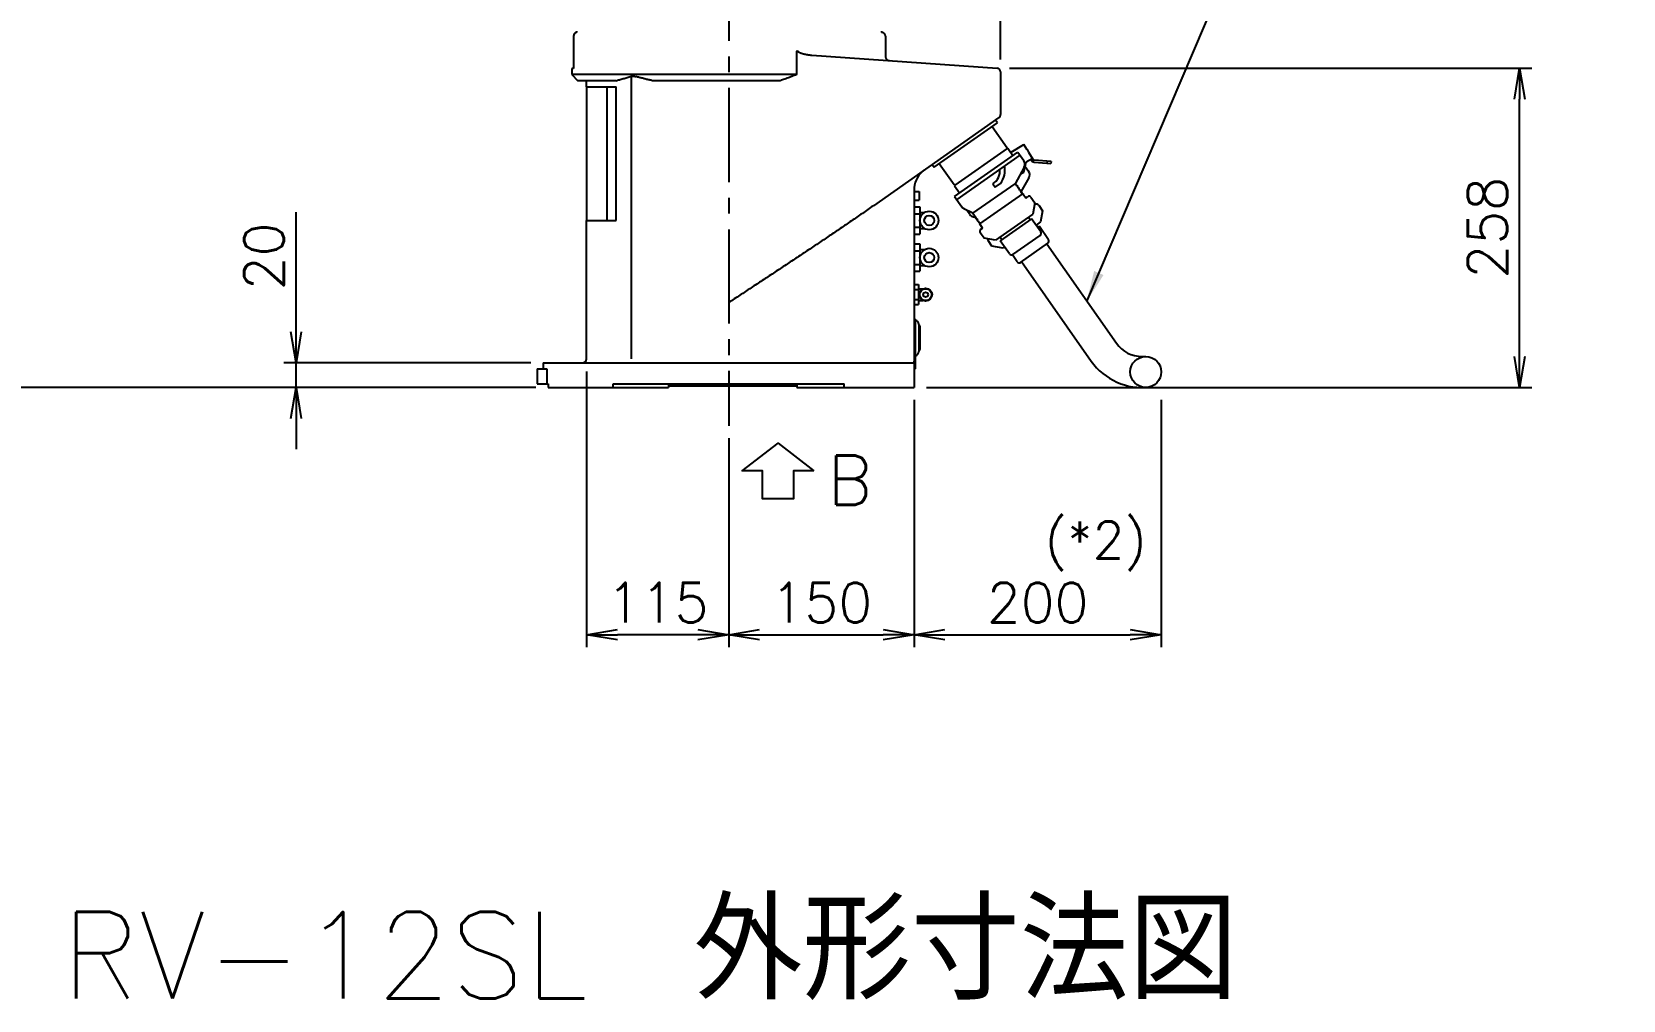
# Model space of a CAD drawing. Extents: x -7647 to -3756, y -5015 to -2358.
# Drawn here: x -5044 to -3756, y -5015 to -4232 of the extents above; entities that cross this region are included whole.
import ezdxf

# ---------------------------------------------------------------- set-up
doc = ezdxf.new("R2010")
doc.units = 0
doc.header["$LTSCALE"] = 4
doc.header["$MEASUREMENT"] = 0
doc.linetypes.add('CENTRE2', pattern=[28.575, 19.05, -3.175, 3.175, -3.175])
doc.layers.get('0').update_dxf_attribs({"linetype": 'CONTINUOUS'})
doc.layers.get('DEFPOINTS').update_dxf_attribs({"linetype": 'CONTINUOUS'})
for name, color, linetype in [('01', 7, 'CONTINUOUS'), ('01CENTER', 5, 'CENTRE2'), ('01HOSO', 6, 'CONTINUOUS'), ('02', 5, 'CONTINUOUS'), ('05THIN', 5, 'CONTINUOUS')]:
    doc.layers.add(name, color=color, linetype=linetype)
doc.styles.add('BIGFONT', font='ROMANS.SHX', dxfattribs={"bigfont": 'bigfont'})
doc.styles.get("Standard").update_dxf_attribs({"font": 'romans.shx', "bigfont": 'bigfont.shx'})
doc.dimstyles.new('L-IN', dxfattribs={"dimscale": 10, "dimtxt": 3.2, "dimasz": 2.5, "dimexe": 1, "dimexo": 1, "dimgap": 1, "dimtad": 1, "dimdec": 0, "dimtxsty": 'BIGFONT', "dimblk": 'YA-IN', "dimblk1": 'OPEN', "dimblk2": 'OPEN', "dimsah": 1, "dimcen": 0, "dimclrd": 256, "dimclre": 256, "dimclrt": 256, "dimazin": 3, "dimtp": 0.1, "dimtm": 0.2, "dimtfac": 0.625, "dimtdec": 0, "dimtmove": 0, "dimatfit": 3, "dimtolj": 1})

# ---------------------------------------------------------------- blocks, each defined once
blk = doc.blocks.new('_OPEN')
at = {"color": 0, "linetype": 'BYBLOCK'}
for p, q in [((-1, 0.167), (0, 0)), ((0, 0), (-1, -0.167)), ((0, 0), (-1, 0))]:
    blk.add_line(p, q, dxfattribs=at)
blk = doc.blocks.new('*D18')
at = {"linetype": 'BYBLOCK'}
for p, q in [((-4640, -4153.6), (-4640, -3870)), ((-4420, -4254.8), (-4420, -3870)), ((-4615, -3880), (-4445, -3880))]:
    blk.add_line(p, q, dxfattribs=at)
at = {"layer": 'DEFPOINTS', "color": 0, "linetype": 'BYBLOCK'}
for p in [(-4420, -3880), (-4640, -4163.6), (-4420, -4264.8)]:
    blk.add_point(p, dxfattribs=at)
at = {"linetype": 'BYBLOCK', "xscale": 25, "yscale": 25, "zscale": 25, "rotation": 180}
blk.add_blockref('_OPEN', (-4640, -3880), dxfattribs=at)
at = {"linetype": 'BYBLOCK', "xscale": 25, "yscale": 25, "zscale": 25}
blk.add_blockref('_OPEN', (-4420, -3880), dxfattribs=at)
at = {"linetype": 'BYBLOCK', "insert": (-4530, -3854), "char_height": 32, "attachment_point": 5, "style": 'BIGFONT'}
blk.add_mtext('\\A1;220', dxfattribs=at)
blk = doc.blocks.new('YA-IN')
at = {"color": 0, "linetype": 'BYBLOCK'}
for p, q in [((0, 0), (-1, 0.167)), ((-1, -0.167), (0, 0)), ((0, 0), (-1, 0))]:
    blk.add_line(p, q, dxfattribs=at)
blk = doc.blocks.new('*D4')
at = {"linetype": 'BYBLOCK'}
for p, q in [((-4778.2, -4070), (-5690, -4070)), ((-5680, -4095), (-5680, -4495)), ((-4636, -4520), (-5690, -4520))]:
    blk.add_line(p, q, dxfattribs=at)
at = {"layer": 'DEFPOINTS', "color": 0, "linetype": 'BYBLOCK'}
for p in [(-4768.2, -4070), (-5680, -4520), (-4626, -4520)]:
    blk.add_point(p, dxfattribs=at)
at = {"linetype": 'BYBLOCK', "xscale": 25, "yscale": 25, "zscale": 25}
for p, rotation in [((-5680, -4070), 90), ((-5680, -4520), 270)]:
    blk.add_blockref('_OPEN', p, dxfattribs=dict(at, rotation=rotation))
at = {"linetype": 'BYBLOCK', "insert": (-5706, -4295), "char_height": 32, "attachment_point": 5, "rotation": 90, "style": 'BIGFONT'}
blk.add_mtext('\\A1;450', dxfattribs=at)
blk = doc.blocks.new('*D34')
at = {"linetype": 'BYBLOCK'}
for p, q in [((-4412.8, -4261.8), (-3990, -4261.8)), ((-4000, -4495), (-4000, -4286.8)), ((-4480, -4520), (-3990, -4520))]:
    blk.add_line(p, q, dxfattribs=at)
at = {"layer": 'DEFPOINTS', "color": 0, "linetype": 'BYBLOCK'}
for p in [(-4422.8, -4261.8), (-4000, -4261.8), (-4490, -4520)]:
    blk.add_point(p, dxfattribs=at)
at = {"linetype": 'BYBLOCK', "xscale": 25, "yscale": 25, "zscale": 25}
for p, rotation in [((-4000, -4261.8), 90), ((-4000, -4520), 270)]:
    blk.add_blockref('_OPEN', p, dxfattribs=dict(at, rotation=rotation))
at = {"linetype": 'BYBLOCK', "insert": (-4026, -4390.9), "char_height": 32, "attachment_point": 5, "rotation": 90, "style": 'BIGFONT'}
blk.add_mtext('\\A1;258', dxfattribs=at)
blk = doc.blocks.new('*D19')
at = {"linetype": 'BYBLOCK'}
for p, q in [((-4490, -4530), (-4490, -4730)), ((-4640, -4560.9), (-4640, -4730)), ((-4615, -4720), (-4515, -4720))]:
    blk.add_line(p, q, dxfattribs=at)
at = {"layer": 'DEFPOINTS', "color": 0, "linetype": 'BYBLOCK'}
for p in [(-4490, -4520), (-4640, -4550.9), (-4490, -4720)]:
    blk.add_point(p, dxfattribs=at)
at = {"linetype": 'BYBLOCK', "xscale": 25, "yscale": 25, "zscale": 25, "rotation": 180}
blk.add_blockref('_OPEN', (-4640, -4720), dxfattribs=at)
at = {"linetype": 'BYBLOCK', "xscale": 25, "yscale": 25, "zscale": 25}
blk.add_blockref('_OPEN', (-4490, -4720), dxfattribs=at)
at = {"linetype": 'BYBLOCK', "insert": (-4565, -4694), "char_height": 32, "attachment_point": 5, "style": 'BIGFONT'}
blk.add_mtext('\\A1;150', dxfattribs=at)
blk = doc.blocks.new('*D21')
at = {"linetype": 'BYBLOCK'}
for p, q in [((-4595, -4507), (-4595, -4730)), ((-4480, -4560.9), (-4480, -4730)), ((-4505, -4720), (-4570, -4720))]:
    blk.add_line(p, q, dxfattribs=at)
at = {"layer": 'DEFPOINTS', "color": 0, "linetype": 'BYBLOCK'}
for p in [(-4595, -4497), (-4480, -4550.9), (-4595, -4720)]:
    blk.add_point(p, dxfattribs=at)
at = {"linetype": 'BYBLOCK', "xscale": 25, "yscale": 25, "zscale": 25, "rotation": 180}
blk.add_blockref('_OPEN', (-4595, -4720), dxfattribs=at)
at = {"linetype": 'BYBLOCK', "xscale": 25, "yscale": 25, "zscale": 25}
blk.add_blockref('_OPEN', (-4480, -4720), dxfattribs=at)
at = {"linetype": 'BYBLOCK', "insert": (-4537.5, -4694), "char_height": 32, "attachment_point": 5, "style": 'BIGFONT'}
blk.add_mtext('\\A1;115', dxfattribs=at)
blk = doc.blocks.new('*D20')
at = {"linetype": 'BYBLOCK'}
for p, q in [((-4490, -4530), (-4490, -4730)), ((-4290, -4530), (-4290, -4730)), ((-4465, -4720), (-4315, -4720))]:
    blk.add_line(p, q, dxfattribs=at)
at = {"layer": 'DEFPOINTS', "color": 0, "linetype": 'BYBLOCK'}
for p in [(-4490, -4520), (-4290, -4520), (-4290, -4720)]:
    blk.add_point(p, dxfattribs=at)
at = {"linetype": 'BYBLOCK', "xscale": 25, "yscale": 25, "zscale": 25, "rotation": 180}
blk.add_blockref('_OPEN', (-4490, -4720), dxfattribs=at)
at = {"linetype": 'BYBLOCK', "xscale": 25, "yscale": 25, "zscale": 25}
blk.add_blockref('_OPEN', (-4290, -4720), dxfattribs=at)
at = {"linetype": 'BYBLOCK', "insert": (-4390, -4694), "char_height": 32, "attachment_point": 5, "style": 'BIGFONT'}
blk.add_mtext('\\A1;200', dxfattribs=at)
blk = doc.blocks.new('*D51')
at = {"linetype": 'BYBLOCK'}
for p, q in [((-4990, -4475), (-4990, -4378.2)), ((-4800, -4500), (-5000, -4500)), ((-4990, -4520), (-4990, -4500)), ((-4796, -4520), (-5000, -4520)), ((-4990, -4545), (-4990, -4570))]:
    blk.add_line(p, q, dxfattribs=at)
at = {"layer": 'DEFPOINTS', "color": 0, "linetype": 'BYBLOCK'}
for p in [(-4990, -4500), (-4790, -4500), (-4786, -4520)]:
    blk.add_point(p, dxfattribs=at)
at = {"linetype": 'BYBLOCK', "xscale": 25, "yscale": 25, "zscale": 25}
for p, rotation in [((-4990, -4500), 270), ((-4990, -4520), 90)]:
    blk.add_blockref('_OPEN', p, dxfattribs=dict(at, rotation=rotation))
at = {"linetype": 'BYBLOCK', "insert": (-5016, -4414.1), "char_height": 32, "attachment_point": 5, "rotation": 90, "style": 'BIGFONT'}
blk.add_mtext('\\A1;20', dxfattribs=at)

msp = doc.modelspace()

# ---------------------------------------------------------------- linework, layer by layer
at = {"layer": '01', "linetype": 'CONTINUOUS'}
for p, q in [((-4605.47566, -4236), (-4605.47566, -4262)), ((-4602.83264, -4233), (-4602.83264, -4232)), ((-4356, -4233), (-4356, -4232)), ((-4353, -4236), (-4353, -4252.6988)), ((-4607, -4262), (-4607, -4267)), ((-4605.47566, -4262), (-4607, -4262)), ((-4412.81433, -4251.31418), (-4262.79073, -4261.80485)), ((-4607, -4267), (-4602, -4272)), ((-4571.3, -4272), (-4602, -4272)), ((-4595, -4277), (-4595, -4272)), ((-4438.372, -4272), (-4541.71138, -4272)), ((-4260, -4264.79755), (-4260, -4299.42377)), ((-4595, -4277), (-4571, -4277)), ((-4594.7, -4385), (-4594.7, -4277)), ((-4571, -4385), (-4571, -4277)), ((-4261.27927, -4301.88123), (-4362.94026, -4373.06502)), ((-4260.4, -4300.98547), (-4260.46875, -4301.03361)), ((-4260.4, -4300.91991), (-4260.4, -4300.98547)), ((-4330, -4360.41134), (-4330, -4520)), ((-4330, -4361.5), (-4329.85, -4361.5)), ((-4329.85, -4361.5), (-4329.85, -4368.5)), ((-4329.8, -4363.35), (-4329.85, -4363.35)), ((-4329.8, -4361.5), (-4329.8, -4368.5)), ((-4329.8, -4361.5), (-4325.8, -4361.5)), ((-4325.8, -4361.5), (-4325.8, -4368.5)), ((-4330, -4368.5), (-4329.85, -4368.5)), ((-4330, -4374.03034), (-4325.4, -4374.03034)), ((-4329.8, -4366.65), (-4329.85, -4366.65)), ((-4329.8, -4368.5), (-4325.8, -4368.5)), ((-4325.4, -4374.03034), (-4325.4, -4395.96966)), ((-4595, -4497), (-4595, -4385)), ((-4595, -4385), (-4571, -4385)), ((-4330, -4379.51517), (-4325.4, -4379.51517)), ((-4330, -4390.48483), (-4325.4, -4390.48483)), ((-4325.4, -4378.5), (-4321.44123, -4378.5)), ((-4330, -4395.96966), (-4325.4, -4395.96966)), ((-4325.4, -4391.5), (-4321.44123, -4391.5)), ((-4330, -4404.03034), (-4325.4, -4404.03034)), ((-4330, -4409.51517), (-4325.4, -4409.51517)), ((-4325.4, -4404.03034), (-4325.4, -4425.96966)), ((-4325.4, -4408.5), (-4321.44123, -4408.5)), ((-4330, -4420.48483), (-4325.4, -4420.48483)), ((-4330, -4425.96966), (-4325.4, -4425.96966)), ((-4325.4, -4421.5), (-4321.44123, -4421.5)), ((-4330, -4436.9171), (-4326.4, -4436.9171)), ((-4330, -4440.95855), (-4326.4, -4440.95855)), ((-4326.4, -4436.9171), (-4326.4, -4453.0829)), ((-4326.4, -4440.25), (-4322.58546, -4440.25)), ((-4330, -4449.04145), (-4326.4, -4449.04145)), ((-4330, -4453.0829), (-4326.4, -4453.0829)), ((-4326.4, -4449.75), (-4322.58546, -4449.75)), ((-4328.8, -4465), (-4330, -4465)), ((-4328.8, -4505), (-4328.8, -4465)), ((-4326.1, -4469), (-4326.1, -4490.99999)), ((-4325.1, -4489), (-4325.1, -4471.006)), ((-4635, -4505), (-4635, -4517)), ((-4635, -4505), (-4627.2217, -4505)), ((-4630, -4500), (-4330.46077, -4500)), ((-4630, -4500), (-4630, -4505)), ((-4627.2217, -4505), (-4627.2217, -4517)), ((-4328.8, -4505), (-4330, -4505)), ((-4635, -4517), (-4625.99356, -4517)), ((-4625.99356, -4517), (-4625.99356, -4520)), ((-4573.43146, -4517), (-4386.56854, -4517)), ((-4573.43146, -4520), (-4573.43146, -4517)), ((-4528.70923, -4517), (-4528.70923, -4520)), ((-4528.70923, -4518.6), (-4424.72123, -4518.6)), ((-4424.72123, -4517), (-4424.72123, -4520)), ((-4386.56854, -4520), (-4386.56854, -4517)), ((-4625.99356, -4520), (-4528.70923, -4520)), ((-4424.72123, -4520), (-4330, -4520))]:
    msp.add_line(p, q, dxfattribs=at)
at = {"layer": '01'}
for p, q in [((-4313.74588, -4342.00098), (-4262.54887, -4306.15245)), ((-4266.68559, -4309.04902), (-4254.64049, -4326.25121)), ((-4262.54887, -4306.15245), (-4264.13801, -4303.88294)), ((-4254.71416, -4326.66903), (-4254.64049, -4326.25121)), ((-4251.37724, -4329.81184), (-4241.05947, -4323.68457)), ((-4238.50644, -4327.98364), (-4241.05947, -4323.68457)), ((-4297.56405, -4356.30661), (-4309.60916, -4339.10442)), ((-4297.22688, -4365.59256), (-4246.02987, -4329.74403)), ((-4254.6568, -4326.75094), (-4297.08888, -4356.4622)), ((-4244.30914, -4332.20149), (-4295.50615, -4368.05002)), ((-4254.6568, -4326.75094), (-4254.23898, -4326.82461)), ((-4250.16659, -4332.64059), (-4254.23898, -4326.82461)), ((-4251.37724, -4329.81184), (-4252.38, -4329.47951)), ((-4246.02987, -4329.74403), (-4241.25392, -4336.5648)), ((-4241.24582, -4345.89302), (-4239.15057, -4337.67049)), ((-4239.15057, -4337.67049), (-4234.42159, -4334.86216)), ((-4237.48522, -4329.70327), (-4234.00333, -4335.56648)), ((-4235.71131, -4335.62807), (-4235.29305, -4336.33239)), ((-4232.93832, -4337.79214), (-4219.23057, -4338.82182)), ((-4219.11821, -4337.32603), (-4232.82596, -4336.29635)), ((-4222.22214, -4338.5971), (-4222.10978, -4337.10132)), ((-4219.11821, -4337.32603), (-4219.23057, -4338.82182)), ((-4315.33501, -4339.73146), (-4313.74588, -4342.00098)), ((-4240.94136, -4341.79206), (-4248.16451, -4355.28798)), ((-4244.01702, -4347.53871), (-4241.24582, -4345.89302)), ((-4237.07805, -4350.65979), (-4243.60012, -4361.80285)), ((-4240.07523, -4341.29918), (-4237.29748, -4345.26621)), ((-4237.30454, -4351.00856), (-4237.28354, -4351.01087)), ((-4297.56405, -4356.30661), (-4297.14624, -4356.38029)), ((-4297.08888, -4356.4622), (-4297.16255, -4356.88002)), ((-4297.16255, -4356.88002), (-4293.09016, -4362.696)), ((-4282.32315, -4379.20612), (-4248.16451, -4355.28798)), ((-4276.84129, -4387.81958), (-4241.94541, -4363.38522)), ((-4266.1794, -4355.45024), (-4264.35719, -4358.05262)), ((-4264.35719, -4358.05262), (-4260.01258, -4355.01049)), ((-4246.84529, -4357.17203), (-4248.16451, -4355.28798)), ((-4245.69813, -4358.81034), (-4246.27171, -4357.99118)), ((-4244.55098, -4360.44864), (-4245.12456, -4359.62949)), ((-4243.9774, -4361.26779), (-4242.31403, -4363.64333)), ((-4241.94541, -4363.38522), (-4239.59375, -4366.74375)), ((-4297.22688, -4365.59256), (-4291.40126, -4373.9124)), ((-4282.32315, -4379.20612), (-4289.58097, -4375.49674)), ((-4284.89366, -4380.15518), (-4287.36113, -4376.63127)), ((-4239.59375, -4366.74375), (-4238.20119, -4365.76867)), ((-4235.41573, -4366.25982), (-4232.26106, -4370.76515)), ((-4232.26106, -4370.76515), (-4233.85731, -4379.81789)), ((-4232.57786, -4372.56177), (-4231.93073, -4372.10865)), ((-4229.14527, -4372.5998), (-4225.9906, -4377.10514)), ((-4225.9906, -4377.10514), (-4227.58684, -4386.15787)), ((-4282.32315, -4379.20612), (-4281.00393, -4381.09017)), ((-4281.90969, -4382.16213), (-4279.93855, -4382.61168)), ((-4280.57119, -4382.4674), (-4280.43479, -4381.90824)), ((-4280.43035, -4381.90932), (-4279.85677, -4382.72847)), ((-4279.2832, -4383.54763), (-4278.70962, -4384.36678)), ((-4278.13604, -4385.18593), (-4276.47267, -4387.56147)), ((-4274.48963, -4391.1781), (-4276.84129, -4387.81958)), ((-4233.85731, -4379.81789), (-4264.16593, -4401.04022)), ((-4234.86133, -4383.61433), (-4260.25505, -4401.3952)), ((-4236.10644, -4384.48617), (-4237.55987, -4382.41045)), ((-4227.40484, -4394.26331), (-4234.86133, -4383.61433)), ((-4227.58684, -4386.15787), (-4231.27302, -4388.73897)), ((-4228.59087, -4389.95431), (-4229.8196, -4390.81468)), ((-4221.13437, -4400.60329), (-4228.59087, -4389.95431)), ((-4273.21867, -4399.44398), (-4276.37334, -4394.93864)), ((-4275.88219, -4392.15318), (-4274.48963, -4391.1781)), ((-4264.16593, -4401.04022), (-4273.21867, -4399.44398)), ((-4266.9482, -4405.78396), (-4270.10287, -4401.27862)), ((-4259.00994, -4400.52336), (-4260.46336, -4398.44765)), ((-4252.79855, -4412.04418), (-4260.25505, -4401.3952)), ((-4250.0131, -4412.53533), (-4227.89599, -4397.04876)), ((-4243.74263, -4418.87531), (-4221.62553, -4403.38874)), ((-4257.89547, -4407.3802), (-4266.9482, -4405.78396)), ((-4256.66674, -4406.51983), (-4257.89547, -4407.3802)), ((-4246.52809, -4418.38416), (-4250.46052, -4412.76807)), ((-4222.44466, -4403.96234), (-4166.16403, -4484.33941)), ((-4242.92346, -4418.30175), (-4186.64283, -4498.67882)), ((-4145.68523, -4495), (-4142.5, -4495))]:
    msp.add_line(p, q, dxfattribs=at)
at = {"layer": '01', "linetype": 'CONTINUOUS'}
for centre, radius in [((-4317.7, -4385), 7.5), ((-4317.7, -4385), 4), ((-4317.7, -4415), 7.5), ((-4317.7, -4415), 4), ((-4320.6, -4445), 5.15), ((-4320.6, -4445), 4.75), ((-4320.6, -4445), 2)]:
    msp.add_circle(centre, radius, dxfattribs=at)
at = {"layer": '01'}
msp.add_circle((-4142.5, -4507.5), 12.5, dxfattribs=at)
at = {"layer": '01', "linetype": 'CONTINUOUS'}
for centre, radius, start, end in [((-4356, -4236), 3, 0, 90), ((-4350, -4252.69926), 3, 180, 266), ((-4263, -4264.79755), 3, 0, 85.9999999), ((-4263, -4299.42377), 3, 305.00000015, 0.00000009), ((-4310, -4360.41134), 20, 133.36999044, 180), ((-4329.6, -4469), 3.5, 0, 76.78690795), ((-4326.1, -4471), 1, 0, 90), ((-4329.6, -4491), 3.5, 283.21309205, 0), ((-4326.1, -4489), 1, 270, 0), ((-4598, -4497), 3, 270, 0)]:
    msp.add_arc(centre, radius, start, end, dxfattribs=at)
at = {"layer": '01'}
for centre, radius, start, end in [((-4245.34968, -4339.43268), 5, 331.84386053, 35.00000002), ((-4238.64069, -4329.22641), 1.25, 337.57410588, 83.83431058), ((-4232.7136, -4334.80057), 3, 210.70420829, 265.70420824), ((-4232.7136, -4334.80057), 1.5, 210.70420838, 265.70420803), ((-4273.92268, -4344.39169), 13.5, 304.99999994, 3.76707096), ((-4273.92268, -4344.39169), 17.5, 322.64232709, 11.42182151), ((-4241.39324, -4348.13409), 5, 329.65942507, 35.00000002), ((-4246.5585, -4357.58161), 0.5, 304.99999799, 125.00000201), ((-4245.41134, -4359.21991), 0.5, 304.99999799, 125.00000201), ((-4244.26419, -4360.85822), 0.5, 304.99999799, 125.00000201), ((-4243.11704, -4362.49652), 0.5, 305, 125), ((-4241.96989, -4364.13482), 0.5, 9.6554811, 60.3445189), ((-4287.3055, -4371.04452), 5, 215.00000001, 242.92897871), ((-4239.71679, -4365.60913), 1, 271.51393718, 305), ((-4237.05404, -4367.40697), 2, 34.99999979, 125), ((-4230.78357, -4373.74695), 2, 34.99999979, 125), ((-4280.7979, -4377.2873), 5, 214.99999999, 257.15244539), ((-4280.71714, -4381.49975), 0.5, 124.99999799, 305.00000201), ((-4279.56998, -4383.13805), 0.5, 124.99999799, 305.00000201), ((-4278.42283, -4384.77635), 0.5, 124.99999799, 305.00000201), ((-4277.27568, -4386.41466), 0.5, 125, 305), ((-4276.12853, -4388.05296), 0.5, 189.6554811, 240.3445189), ((-4274.73503, -4393.79149), 2, 125, 215.00000021), ((-4275.51374, -4390.67442), 1, 305, 338.48606277), ((-4268.46457, -4400.13147), 2, 174.27297514, 215.00000021), ((-4229.04314, -4395.41046), 2, 305, 35), ((-4222.77268, -4401.75044), 2, 305, 35), ((-4251.16025, -4410.89702), 2, 215, 305), ((-4244.88978, -4417.237), 2, 215, 305), ((-4145.68523, -4470), 25, 215, 270), ((-4145.68523, -4470), 50, 215, 277.27542577)]:
    msp.add_arc(centre, radius, start, end, dxfattribs=at)
at = {"layer": '01', "linetype": 'CONTINUOUS'}
for points, knots in [([(-4602.83264, -4233), (-4602.88416, -4233.00097), (-4602.98702, -4233.00292), (-4603.14035, -4233.0186), (-4603.29173, -4233.04339), (-4603.44058, -4233.07794), (-4603.58643, -4233.12171), (-4603.72879, -4233.17442), (-4603.86707, -4233.23561), (-4604.00075, -4233.30478), (-4604.12938, -4233.38139), (-4604.25265, -4233.4649), (-4604.37025, -4233.55474), (-4604.48197, -4233.65033), (-4604.58767, -4233.75116), (-4604.68724, -4233.85667), (-4604.78064, -4233.96638), (-4604.86782, -4234.07979), (-4604.94884, -4234.19648), (-4605.0237, -4234.31601), (-4605.0925, -4234.43803), (-4605.1553, -4234.56217), (-4605.2122, -4234.68814), (-4605.2633, -4234.81565), (-4605.30868, -4234.94444), (-4605.34846, -4235.07433), (-4605.38272, -4235.20509), (-4605.41155, -4235.33658), (-4605.43503, -4235.46863), (-4605.45324, -4235.60111), (-4605.46612, -4235.73391), (-4605.47417, -4235.8669), (-4605.47517, -4235.95565), (-4605.47566, -4236)], [0, 0, 0, 0, 0.154536433, 0.3085325892, 0.4618709997, 0.6144735566, 0.7666264664, 0.918401829, 1.069592828, 1.2199934823, 1.3696623272, 1.5184923547, 1.6664179739, 1.8133874026, 1.9593932731, 2.1044280327, 2.2484273227, 2.3914548722, 2.5334101261, 2.6744316281, 2.814408665, 2.9535013346, 3.0916585828, 3.228941063, 3.3654738942, 3.5012012417, 3.6363602786, 3.7708881909, 3.9049341651, 4.038626362, 4.1719332272, 4.3051270669, 4.4381717113, 4.4381717113, 4.4381717113, 4.4381717113]), ([(-4424.92545, -4249.43847), (-4424.92519, -4249.40311), (-4424.92467, -4249.33261), (-4424.92037, -4249.22724), (-4424.91343, -4249.12265), (-4424.90357, -4249.01891), (-4424.89081, -4248.91612), (-4424.87507, -4248.81439), (-4424.85633, -4248.71385), (-4424.83453, -4248.61466), (-4424.80966, -4248.51697), (-4424.78167, -4248.42095), (-4424.75055, -4248.32678), (-4424.71628, -4248.23465), (-4424.67885, -4248.14476), (-4424.63826, -4248.05729), (-4424.59452, -4247.97244), (-4424.54761, -4247.89039), (-4424.49756, -4247.8113), (-4424.44429, -4247.7354), (-4424.38807, -4247.66251), (-4424.34773, -4247.61661), (-4424.32762, -4247.59373)], [0, 0, 0, 0, 0.1060767471, 0.2115078359, 0.3163165181, 0.4205102668, 0.5240826883, 0.6270149866, 0.7292774576, 0.8308337703, 0.931640969, 1.031653205, 1.1308234928, 1.2291073827, 1.3264661767, 1.4228700547, 1.5183030466, 1.6127707963, 1.7063060263, 1.798978695, 1.8909072983, 1.9822727544, 1.9822727544, 1.9822727544, 1.9822727544]), ([(-4424.32762, -4247.59373), (-4424.32628, -4247.61045), (-4424.32356, -4247.64453), (-4424.31465, -4247.69629), (-4424.30174, -4247.74988), (-4424.28401, -4247.80559), (-4424.26102, -4247.8637), (-4424.23206, -4247.92448), (-4424.19628, -4247.98843), (-4424.15246, -4248.05623), (-4424.09918, -4248.12845), (-4424.0352, -4248.20515), (-4423.95959, -4248.28598), (-4423.87157, -4248.37057), (-4423.77025, -4248.45872), (-4423.6546, -4248.55034), (-4423.52358, -4248.64538), (-4423.37585, -4248.74391), (-4423.20976, -4248.84614), (-4423.02339, -4248.95233), (-4422.81478, -4249.06259), (-4422.58194, -4249.17696), (-4422.32291, -4249.29537), (-4422.0357, -4249.41766), (-4421.71833, -4249.54362), (-4421.36902, -4249.67286), (-4420.98643, -4249.80479), (-4420.56967, -4249.93866), (-4420.1179, -4250.07368), (-4419.63126, -4250.20879), (-4419.11111, -4250.34263), (-4418.55952, -4250.47381), (-4417.97905, -4250.60092), (-4417.37288, -4250.72256), (-4416.74556, -4250.8372), (-4416.10201, -4250.94349), (-4415.44732, -4251.04023), (-4414.78671, -4251.12651), (-4414.12533, -4251.20129), (-4413.46798, -4251.26513), (-4413.03119, -4251.29791), (-4412.81433, -4251.31418)], [0, 0, 0, 0, 0.0502972224, 0.1025211372, 0.157376845, 0.2155527694, 0.2777548092, 0.3447092525, 0.4173873814, 0.4974473572, 0.5867273148, 0.6864573053, 0.7969368106, 0.9186101846, 1.052511777, 1.199690699, 1.3610902777, 1.5379566625, 1.732271268, 1.9460719326, 2.1813339635, 2.4400537798, 2.7241996256, 3.03566419, 3.3764355598, 3.7484345802, 4.1529329303, 4.5904364659, 5.0615400675, 5.5673964297, 6.1054903697, 6.6727186251, 7.2682217637, 7.8880655513, 8.5273739123, 9.1812748867, 9.8447741293, 10.5126855957, 11.179829154, 11.8414666344, 12.4938592908, 12.4938592908, 12.4938592908, 12.4938592908]), ([(-4571.3, -4272), (-4570.82687, -4271.8644), (-4569.86788, -4271.58954), (-4568.40994, -4271.17346), (-4566.9138, -4270.74783), (-4565.37962, -4270.31293), (-4563.80767, -4269.86889), (-4562.19831, -4269.41596), (-4560.55202, -4268.95421), (-4559.44202, -4268.64434), (-4558.88098, -4268.48773)], [0, 0, 0, 0, 1.4765298177, 2.9927984566, 4.548446722, 6.1430601645, 7.77669647, 9.4488325633, 11.1586848527, 12.9061538991, 12.9061538991, 12.9061538991, 12.9061538991]), ([(-4558.88098, -4268.48773), (-4558.81486, -4268.47028), (-4558.68142, -4268.43507), (-4558.47654, -4268.39367), (-4558.26629, -4268.35985), (-4558.05048, -4268.33442), (-4557.82926, -4268.31706), (-4557.60263, -4268.30778), (-4557.37061, -4268.30655), (-4557.13323, -4268.31337), (-4556.89046, -4268.32824), (-4556.6423, -4268.35122), (-4556.38871, -4268.38235), (-4556.12967, -4268.42174), (-4555.86512, -4268.46945), (-4555.59508, -4268.52574), (-4555.31932, -4268.5902), (-4555.13457, -4268.63955), (-4555.04097, -4268.66455)], [0, 0, 0, 0, 0.2051335295, 0.4139302814, 0.6267360715, 0.8438642361, 1.0656219976, 1.2923013512, 1.5241744676, 1.761530491, 2.0046143593, 2.2537215846, 2.5090787171, 2.7709877722, 3.039667486, 3.3154199596, 3.5984685561, 3.8890970524, 3.8890970524, 3.8890970524, 3.8890970524]), ([(-4541.71138, -4272), (-4542.60137, -4271.79636), (-4544.38252, -4271.38881), (-4547.04937, -4270.74594), (-4549.71525, -4270.07885), (-4552.38047, -4269.3874), (-4554.1536, -4268.90565), (-4555.04097, -4268.66455)], [0, 0, 0, 0, 2.73893896, 5.481523124, 8.2295292997, 10.9831091773, 13.741705017, 13.741705017, 13.741705017, 13.741705017]), ([(-4321.86578, -4344.30436), (-4322.02858, -4344.42767), (-4322.35374, -4344.67398), (-4322.82667, -4345.061), (-4323.28849, -4345.45868), (-4323.58574, -4345.7348), (-4323.73416, -4345.87268)], [0, 0, 0, 0, 0.6126480924, 1.2236411458, 1.832981319, 2.4406655596, 2.4406655596, 2.4406655596, 2.4406655596]), ([(-4362.94025, -4373.06501), (-4365.89665, -4375.12722), (-4371.81064, -4379.25247), (-4380.72525, -4385.38118), (-4389.6669, -4391.47769), (-4398.63481, -4397.54261), (-4407.62438, -4403.58197), (-4416.6327, -4409.59938), (-4425.65687, -4415.59847), (-4434.69433, -4421.58235), (-4443.74264, -4427.55392), (-4452.79953, -4433.51586), (-4461.8628, -4439.47071), (-4470.93033, -4445.42091), (-4476.97673, -4449.38614), (-4480, -4451.36881)], [0, 0, 0, 0, 10.8137071003, 21.6317904322, 32.4540811707, 43.2803486664, 54.1103146166, 64.9436636791, 75.7800501964, 86.6191039288, 97.4604343013, 108.3036332124, 119.1482783535, 129.9939346746, 140.8401502725, 140.8401502725, 140.8401502725, 140.8401502725]), ([(-4330, -4498.51721), (-4330.01096, -4498.56973), (-4330.03473, -4498.68365), (-4330.07171, -4498.86562), (-4330.11307, -4499.06415), (-4330.15685, -4499.26307), (-4330.20056, -4499.44446), (-4330.24171, -4499.59625), (-4330.27936, -4499.71693), (-4330.31382, -4499.81083), (-4330.34579, -4499.88244), (-4330.37574, -4499.93556), (-4330.4042, -4499.97162), (-4330.43185, -4499.99519), (-4330.45191, -4499.99853), (-4330.46077, -4500)], [0, 0, 0, 0, 0.1609525116, 0.3491332831, 0.557054949, 0.7693352871, 0.9601433115, 1.116757205, 1.2410341918, 1.3393316581, 1.4165638668, 1.4763001121, 1.5213210387, 1.5548859646, 1.5813979565, 1.5813979565, 1.5813979565, 1.5813979565])]:
    msp.add_open_spline(points, degree=3, knots=knots, dxfattribs=at)
at = {"layer": '01CENTER'}
msp.add_line((-4480, -4163.59959), (-4480, -4550.94728), dxfattribs=at)
at = {"layer": '01HOSO', "linetype": 'CONTINUOUS'}
for p, q in [((-4424.92545, -4267), (-4424.92545, -4249.43843)), ((-4424.92545, -4267), (-4607, -4267)), ((-4558.88098, -4268.48773), (-4558.88098, -4497)), ((-4578.26234, -4385), (-4578.26234, -4277))]:
    msp.add_line(p, q, dxfattribs=at)
msp.add_open_spline([(-4424.92545, -4267), (-4425.57811, -4267.26873), (-4426.8758, -4267.80304), (-4428.82182, -4268.57409), (-4430.75367, -4269.31709), (-4432.67307, -4270.03086), (-4434.58098, -4270.7157), (-4436.47769, -4271.37394), (-4437.74249, -4271.79195), (-4438.372, -4272)], degree=3, knots=[0, 0, 0, 0, 2.1174349698, 4.2101052722, 6.2794309247, 8.3267667876, 10.3534205902, 12.3606246873, 14.3496104593, 14.3496104593, 14.3496104593, 14.3496104593], dxfattribs=at)
at = {"layer": '02'}
msp.add_lwpolyline([(-4411.02886, -4587.5), (-4427.5, -4587.5), (-4427.5, -4610), (-4452.5, -4610), (-4452.5, -4587.5), (-4468.97114, -4587.5), (-4440, -4565)], close=True, dxfattribs=at)

# ---------------------------------------------------------------- texts
for s, height, p in [('B', 40, (-4400, -4615)), ('(*2)', 30, (-4224.09557, -4658.3067))]:
    msp.add_text(s, height=height, dxfattribs=at).set_placement(p)
at = {"layer": '05THIN', "style": 'BIGFONT'}
for s, height, p in [('外形寸法図', 80, (-4508.33493, -5014.85504)), ('RV-12SL', 70, (-5020.05567, -5014.08638))]:
    msp.add_text(s, height=height, dxfattribs=at).set_placement(p)

# ---------------------------------------------------------------- dimensions: what is measured, and where the dimension line sits
at = {"layer": '02'}
for base, p1, p2, picture, middle in [((-4260, -3880), (-4480, -4163.59959), (-4260, -4264.79755), '*D18', (-4370, -3854)), ((-4330, -4720), (-4480, -4550.94728), (-4330, -4520), '*D19', (-4405, -4694)), ((-4130, -4720), (-4330, -4520), (-4130, -4520), '*D20', (-4230, -4694))]:
    dim = msp.add_linear_dim(base=base, p1=p1, p2=p2, dimstyle='L-IN', dxfattribs=at)
    dim.commit()
    dim.dimension.update_dxf_attribs({"geometry": picture, "text_midpoint": middle, "insert": (160, 0)})
dim = msp.add_linear_dim(base=(-5680, -4520), p1=(-4768.19131, -4070), p2=(-4625.99356, -4520), angle=90, dimstyle='L-IN', dxfattribs=at)
dim.commit()
dim.dimension.update_dxf_attribs({"geometry": '*D4', "text_midpoint": (-5706, -4295)})
for base, p1, p2, picture, middle in [((-3840, -4261.80485), (-4330, -4520), (-4262.79073, -4261.80485), '*D34', (-3866, -4390.90243)), ((-4830, -4500), (-4625.99356, -4520), (-4630, -4500), '*D51', (-4856, -4414.09524))]:
    dim = msp.add_linear_dim(base=base, p1=p1, p2=p2, angle=90, dimstyle='L-IN', dxfattribs=at)
    dim.commit()
    dim.dimension.update_dxf_attribs({"geometry": picture, "text_midpoint": middle, "insert": (160, 0)})
dim = msp.add_linear_dim(base=(-4595, -4720), p1=(-4480, -4550.94728), p2=(-4595, -4497), dimstyle='L-IN', dxfattribs=at)
dim.commit()
dim.dimension.update_dxf_attribs({"geometry": '*D21', "text_midpoint": (-4537.5, -4694)})

# ---------------------------------------------------------------- leaders
at = {"layer": '02', "annotation_type": 0, "has_hookline": 1, "hookline_direction": 0, "text_width": 268.8}
msp.add_leader([(-4190.31335, -4450.46312), (-4060, -4146), (-4035, -4146)], dimstyle='L-IN', dxfattribs=at)

doc.saveas('drawing.dxf')
